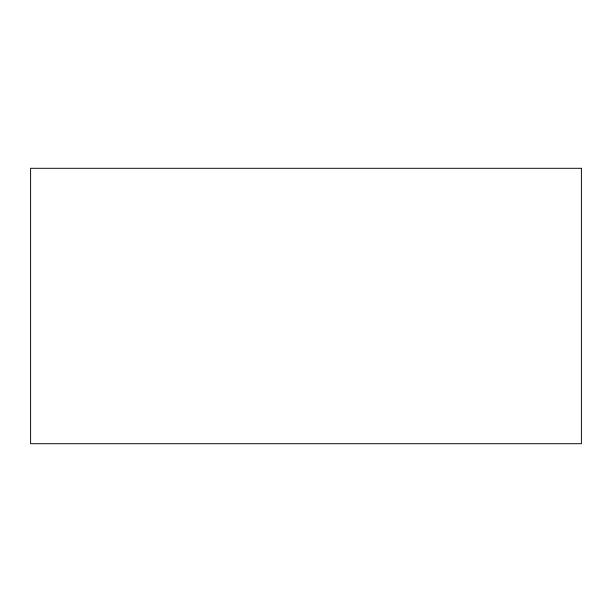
<?xml version="1.0" encoding="UTF-8"?>
<svg xmlns="http://www.w3.org/2000/svg" width="612" height="612" viewBox="0 0 612 612"><rect width="100%" height="100%" fill="white"/><g stroke="black" fill="none" stroke-linecap="round" stroke-linejoin="round"><path stroke-width="0.92" d="M581.4 168.3L30.6 168.3L30.6 443.7L581.4 443.7L581.4 168.3"/></g></svg>
